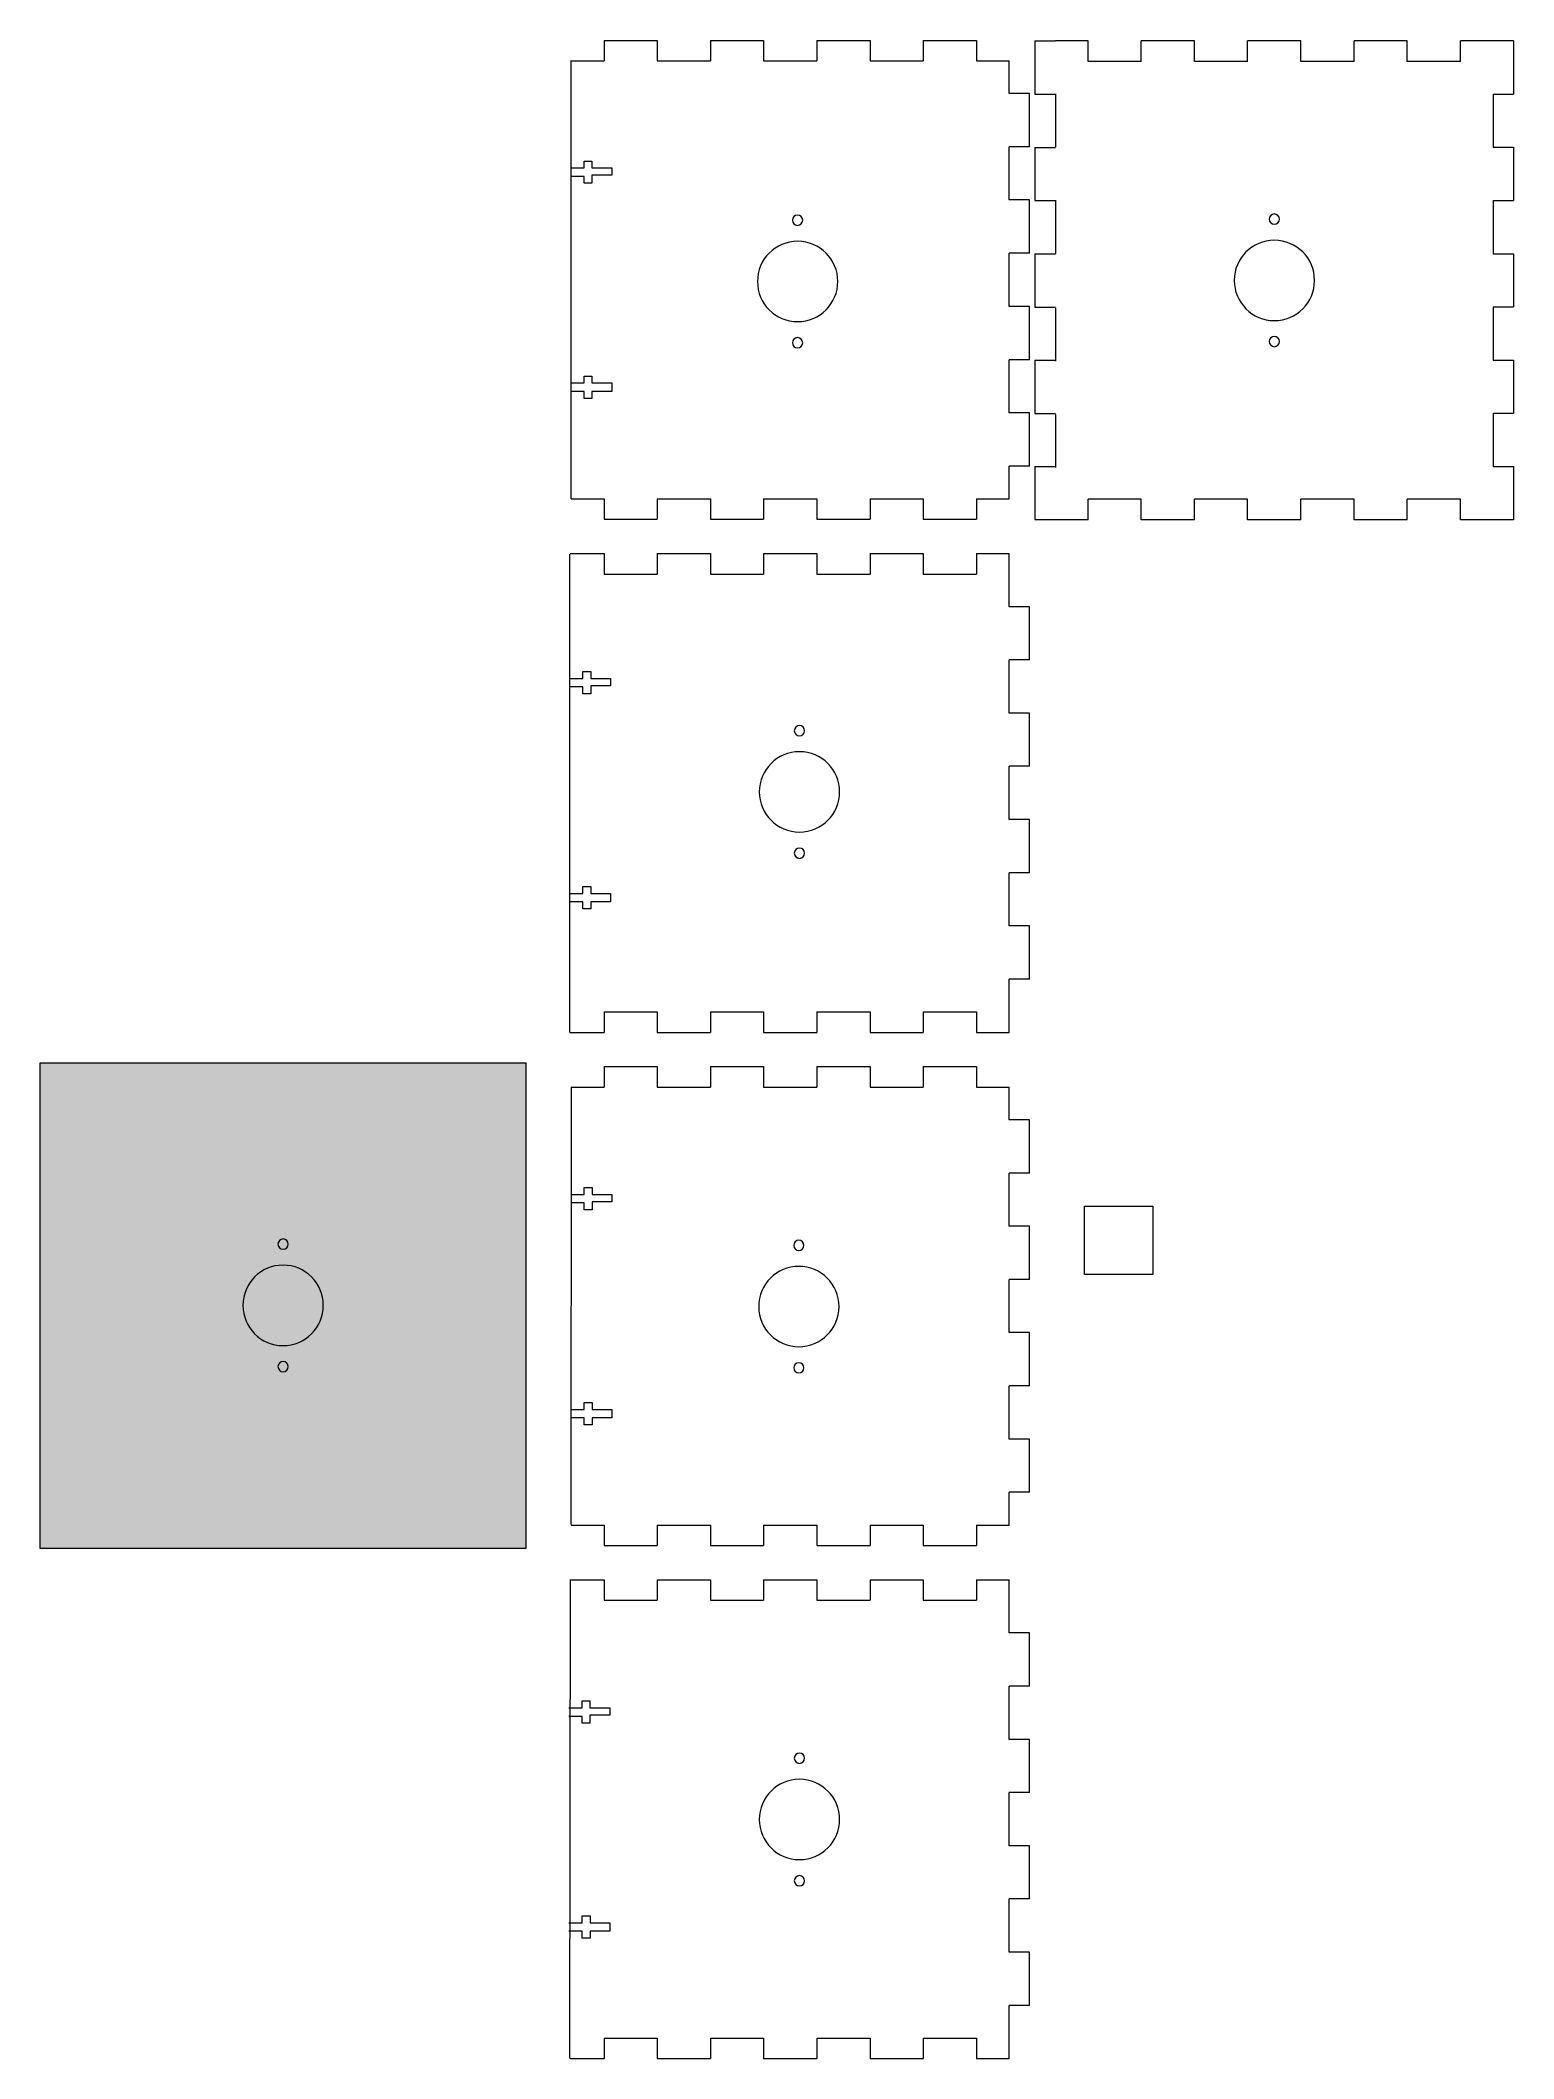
# Model space of a CAD drawing. Header units: inches. Extents: x 0.4 to 17.4, y 0.4 to 23.6.
import ezdxf

# ---------------------------------------------------------------- set-up
doc = ezdxf.new("R2010")
doc.units = ezdxf.units.IN
doc.header["$MEASUREMENT"] = 0
doc.layers.add('Livello 1', color=7, linetype='Continuous')

msp = doc.modelspace()

# ---------------------------------------------------------------- hatches: boundary and pattern name
at = {"layer": 'Livello 1', "true_color": 0x000000}
h = msp.add_hatch(color=178, dxfattribs=at)
h.dxf.hatch_style = 2
h.paths.add_polyline_path([(6.013, 6.263), (0.422, 6.263), (0.422, 11.854), (6.013, 11.854)])

# ---------------------------------------------------------------- linework, layer by layer
at = {"layer": 'Livello 1', "color": 7, "lineweight": 5, "true_color": 0xffffff}
for points in [[(6.912, 23.622), (6.912, 23.386)], [(6.912, 23.622), (7.524, 23.622)], [(7.524, 23.622), (7.524, 23.386)], [(8.136, 23.622), (8.136, 23.386)], [(8.136, 23.622), (8.749, 23.622)], [(8.749, 23.622), (8.749, 23.386)], [(9.361, 23.622), (9.361, 23.386)], [(9.361, 23.622), (9.974, 23.622)], [(9.974, 23.622), (9.974, 23.386)], [(10.586, 23.622), (10.586, 23.386)], [(10.586, 23.622), (11.199, 23.622)], [(11.199, 23.622), (11.199, 23.386)], [(11.871, 23.615), (12.108, 23.615)], [(11.871, 23.615), (11.871, 23.003)], [(12.484, 23.617), (12.108, 23.617)], [(12.484, 23.38), (12.484, 23.617)], [(13.709, 23.617), (13.096, 23.617)], [(13.096, 23.38), (13.096, 23.617)], [(13.709, 23.38), (13.709, 23.617)], [(14.934, 23.617), (14.321, 23.617)], [(14.321, 23.38), (14.321, 23.617)], [(14.934, 23.38), (14.934, 23.617)], [(16.158, 23.617), (15.546, 23.617)], [(15.546, 23.38), (15.546, 23.617)], [(16.158, 23.38), (16.158, 23.617)], [(17.383, 23.617), (16.771, 23.617)], [(16.771, 23.38), (16.771, 23.617)], [(17.383, 23.617), (17.383, 23.004)], [(6.528, 23.389), (6.528, 18.346)], [(6.535, 23.386), (6.912, 23.386)], [(7.524, 23.386), (8.136, 23.386)], [(8.749, 23.386), (9.361, 23.386)], [(9.974, 23.386), (10.586, 23.386)], [(11.199, 23.386), (11.575, 23.386)], [(11.575, 23.01), (11.575, 23.386)], [(13.096, 23.38), (12.484, 23.38)], [(14.321, 23.38), (13.709, 23.38)], [(15.546, 23.38), (14.934, 23.38)], [(16.771, 23.38), (16.158, 23.38)], [(11.811, 23.01), (11.575, 23.01)], [(11.811, 22.397), (11.811, 23.01)], [(11.871, 23.003), (12.108, 23.003)], [(12.108, 23.005), (12.108, 22.393)], [(17.147, 23.004), (17.383, 23.004)], [(17.147, 23.004), (17.147, 22.392)], [(11.575, 21.785), (11.575, 22.397)], [(11.811, 22.397), (11.575, 22.397)], [(11.871, 22.39), (12.108, 22.39)], [(11.871, 22.39), (11.871, 21.778)], [(17.147, 22.392), (17.383, 22.392)], [(17.383, 22.392), (17.383, 21.779)], [(11.811, 21.785), (11.575, 21.785)], [(11.811, 21.172), (11.811, 21.785)], [(11.871, 21.778), (12.108, 21.778)], [(12.108, 21.781), (12.108, 21.168)], [(17.147, 21.779), (17.383, 21.779)], [(17.147, 21.779), (17.147, 21.167)], [(11.575, 20.56), (11.575, 21.172)], [(11.811, 21.172), (11.575, 21.172)], [(11.871, 21.166), (12.108, 21.166)], [(11.871, 21.166), (11.871, 20.553)], [(17.147, 21.167), (17.383, 21.167)], [(17.383, 21.167), (17.383, 20.554)], [(11.811, 20.56), (11.575, 20.56)], [(11.811, 19.947), (11.811, 20.56)], [(11.871, 20.553), (12.108, 20.553)], [(12.108, 20.542), (12.108, 19.929)], [(17.147, 20.554), (17.383, 20.554)], [(17.147, 20.554), (17.147, 19.942)], [(11.575, 19.335), (11.575, 19.947)], [(11.811, 19.947), (11.575, 19.947)], [(11.871, 19.941), (12.108, 19.941)], [(11.871, 19.941), (11.871, 19.328)], [(17.147, 19.942), (17.383, 19.942)], [(17.383, 19.942), (17.383, 19.33)], [(11.811, 19.335), (11.575, 19.335)], [(11.811, 18.723), (11.811, 19.335)], [(11.871, 19.328), (12.108, 19.328)], [(12.108, 19.317), (12.108, 18.705)], [(17.147, 19.33), (17.383, 19.33)], [(17.147, 19.33), (17.147, 18.717)], [(11.575, 18.346), (11.575, 18.723)], [(11.811, 18.723), (11.575, 18.723)], [(11.871, 18.718), (12.108, 18.718)], [(11.871, 18.718), (11.871, 18.106)], [(17.147, 18.717), (17.383, 18.717)], [(17.383, 18.717), (17.383, 18.105)], [(6.535, 18.346), (6.912, 18.346)], [(6.912, 18.346), (6.912, 18.11)], [(7.524, 18.346), (7.524, 18.11)], [(7.524, 18.346), (8.136, 18.346)], [(8.136, 18.346), (8.136, 18.11)], [(8.749, 18.346), (8.749, 18.11)], [(8.749, 18.346), (9.361, 18.346)], [(9.361, 18.346), (9.361, 18.11)], [(9.974, 18.346), (9.974, 18.11)], [(9.974, 18.346), (10.586, 18.346)], [(10.586, 18.346), (10.586, 18.11)], [(11.199, 18.346), (11.199, 18.11)], [(11.199, 18.346), (11.575, 18.346)], [(13.096, 18.341), (12.484, 18.341)], [(12.484, 18.105), (12.484, 18.341)], [(13.096, 18.105), (13.096, 18.341)], [(14.321, 18.341), (13.709, 18.341)], [(13.709, 18.105), (13.709, 18.341)], [(14.321, 18.105), (14.321, 18.341)], [(15.546, 18.341), (14.934, 18.341)], [(14.934, 18.105), (14.934, 18.341)], [(15.546, 18.105), (15.546, 18.341)], [(16.771, 18.341), (16.158, 18.341)], [(16.158, 18.105), (16.158, 18.341)], [(16.771, 18.105), (16.771, 18.341)], [(6.912, 18.11), (7.524, 18.11)], [(8.136, 18.11), (8.749, 18.11)], [(9.361, 18.11), (9.974, 18.11)], [(10.586, 18.11), (11.199, 18.11)], [(11.871, 18.106), (12.108, 18.106)], [(12.484, 18.105), (12.108, 18.105)], [(13.709, 18.105), (13.096, 18.105)], [(14.934, 18.105), (14.321, 18.105)], [(16.158, 18.105), (15.546, 18.105)], [(17.383, 18.105), (16.771, 18.105)], [(6.514, 17.708), (6.514, 12.205)], [(6.521, 17.717), (6.912, 17.717)], [(6.912, 17.717), (6.912, 17.48)], [(7.524, 17.717), (7.524, 17.48)], [(7.524, 17.717), (8.136, 17.717)], [(8.136, 17.717), (8.136, 17.48)], [(8.749, 17.717), (8.749, 17.48)], [(8.749, 17.717), (9.361, 17.717)], [(9.361, 17.717), (9.361, 17.48)], [(9.974, 17.717), (9.974, 17.48)], [(9.974, 17.717), (10.586, 17.717)], [(10.586, 17.717), (10.586, 17.48)], [(11.199, 17.717), (11.199, 17.48)], [(11.199, 17.717), (11.575, 17.717)], [(11.575, 17.104), (11.575, 17.717)], [(6.912, 17.48), (7.524, 17.48)], [(8.136, 17.48), (8.749, 17.48)], [(9.361, 17.48), (9.974, 17.48)], [(10.586, 17.48), (11.199, 17.48)], [(11.811, 17.104), (11.575, 17.104)], [(11.811, 16.492), (11.811, 17.104)], [(11.575, 15.879), (11.575, 16.492)], [(11.811, 16.492), (11.575, 16.492)], [(11.811, 15.879), (11.575, 15.879)], [(11.811, 15.267), (11.811, 15.879)], [(11.575, 14.654), (11.575, 15.267)], [(11.811, 15.267), (11.575, 15.267)], [(11.811, 14.654), (11.575, 14.654)], [(11.811, 14.042), (11.811, 14.654)], [(11.575, 13.43), (11.575, 14.042)], [(11.811, 14.042), (11.575, 14.042)], [(11.811, 13.43), (11.575, 13.43)], [(11.811, 12.817), (11.811, 13.43)], [(11.575, 12.205), (11.575, 12.817)], [(11.811, 12.817), (11.575, 12.817)], [(6.912, 12.441), (6.912, 12.205)], [(6.912, 12.441), (7.524, 12.441)], [(7.524, 12.441), (7.524, 12.205)], [(8.136, 12.441), (8.136, 12.205)], [(8.136, 12.441), (8.749, 12.441)], [(8.749, 12.441), (8.749, 12.205)], [(9.361, 12.441), (9.361, 12.205)], [(9.361, 12.441), (9.974, 12.441)], [(9.974, 12.441), (9.974, 12.205)], [(10.586, 12.441), (10.586, 12.205)], [(10.586, 12.441), (11.199, 12.441)], [(11.199, 12.441), (11.199, 12.205)], [(6.521, 12.205), (6.912, 12.205)], [(7.524, 12.205), (8.136, 12.205)], [(8.749, 12.205), (9.361, 12.205)], [(9.974, 12.205), (10.586, 12.205)], [(11.199, 12.205), (11.575, 12.205)], [(6.912, 11.811), (6.912, 11.575)], [(6.912, 11.811), (7.524, 11.811)], [(7.524, 11.811), (7.524, 11.575)], [(8.136, 11.811), (8.136, 11.575)], [(8.136, 11.811), (8.749, 11.811)], [(8.749, 11.811), (8.749, 11.575)], [(9.361, 11.811), (9.361, 11.575)], [(9.361, 11.811), (9.974, 11.811)], [(9.974, 11.811), (9.974, 11.575)], [(10.586, 11.811), (10.586, 11.575)], [(10.586, 11.811), (11.199, 11.811)], [(11.199, 11.811), (11.199, 11.575)], [(6.535, 11.575), (6.528, 6.542)], [(6.535, 11.575), (6.912, 11.575)], [(7.524, 11.575), (8.136, 11.575)], [(8.749, 11.575), (9.361, 11.575)], [(9.974, 11.575), (10.586, 11.575)], [(11.199, 11.575), (11.575, 11.575)], [(11.575, 11.199), (11.575, 11.575)], [(11.811, 11.199), (11.575, 11.199)], [(11.811, 10.586), (11.811, 11.199)], [(11.575, 9.974), (11.575, 10.586)], [(11.811, 10.586), (11.575, 10.586)], [(11.811, 9.974), (11.575, 9.974)], [(11.811, 9.361), (11.811, 9.974)], [(11.575, 8.749), (11.575, 9.361)], [(11.811, 9.361), (11.575, 9.361)], [(11.811, 8.749), (11.575, 8.749)], [(11.811, 8.136), (11.811, 8.749)], [(11.575, 7.524), (11.575, 8.136)], [(11.811, 8.136), (11.575, 8.136)], [(11.811, 7.524), (11.575, 7.524)], [(11.811, 6.912), (11.811, 7.524)], [(11.575, 6.535), (11.575, 6.912)], [(11.811, 6.912), (11.575, 6.912)], [(6.535, 6.535), (6.912, 6.535)], [(6.912, 6.535), (6.912, 6.299)], [(7.524, 6.535), (7.524, 6.299)], [(7.524, 6.535), (8.136, 6.535)], [(8.136, 6.535), (8.136, 6.299)], [(8.749, 6.535), (8.749, 6.299)], [(8.749, 6.535), (9.361, 6.535)], [(9.361, 6.535), (9.361, 6.299)], [(9.974, 6.535), (9.974, 6.299)], [(9.974, 6.535), (10.586, 6.535)], [(10.586, 6.535), (10.586, 6.299)], [(11.199, 6.535), (11.199, 6.299)], [(11.199, 6.535), (11.575, 6.535)], [(6.912, 6.299), (7.524, 6.299)], [(8.136, 6.299), (8.749, 6.299)], [(9.361, 6.299), (9.974, 6.299)], [(10.586, 6.299), (11.199, 6.299)], [(6.522, 5.908), (6.514, 0.394)], [(6.521, 5.906), (6.912, 5.906)], [(6.912, 5.906), (6.912, 5.669)], [(7.524, 5.906), (7.524, 5.669)], [(7.524, 5.906), (8.136, 5.906)], [(8.136, 5.906), (8.136, 5.669)], [(8.749, 5.906), (8.749, 5.669)], [(8.749, 5.906), (9.361, 5.906)], [(9.361, 5.906), (9.361, 5.669)], [(9.974, 5.906), (9.974, 5.669)], [(9.974, 5.906), (10.586, 5.906)], [(10.586, 5.906), (10.586, 5.669)], [(11.199, 5.906), (11.199, 5.669)], [(11.199, 5.906), (11.575, 5.906)], [(11.575, 5.293), (11.575, 5.906)], [(6.912, 5.669), (7.524, 5.669)], [(8.136, 5.669), (8.749, 5.669)], [(9.361, 5.669), (9.974, 5.669)], [(10.586, 5.669), (11.199, 5.669)], [(11.811, 5.293), (11.575, 5.293)], [(11.811, 4.681), (11.811, 5.293)], [(11.575, 4.068), (11.575, 4.681)], [(11.811, 4.681), (11.575, 4.681)], [(11.811, 4.068), (11.575, 4.068)], [(11.811, 3.456), (11.811, 4.068)], [(11.575, 2.843), (11.575, 3.456)], [(11.811, 3.456), (11.575, 3.456)], [(11.811, 2.843), (11.575, 2.843)], [(11.811, 2.231), (11.811, 2.843)], [(11.575, 1.619), (11.575, 2.231)], [(11.811, 2.231), (11.575, 2.231)], [(11.811, 1.619), (11.575, 1.619)], [(11.811, 1.006), (11.811, 1.619)], [(11.575, 0.394), (11.575, 1.006)], [(11.811, 1.006), (11.575, 1.006)], [(6.912, 0.63), (6.912, 0.394)], [(6.912, 0.63), (7.524, 0.63)], [(7.524, 0.63), (7.524, 0.394)], [(8.136, 0.63), (8.136, 0.394)], [(8.136, 0.63), (8.749, 0.63)], [(8.749, 0.63), (8.749, 0.394)], [(9.361, 0.63), (9.361, 0.394)], [(9.361, 0.63), (9.974, 0.63)], [(9.974, 0.63), (9.974, 0.394)], [(10.586, 0.63), (10.586, 0.394)], [(10.586, 0.63), (11.199, 0.63)], [(11.199, 0.63), (11.199, 0.394)], [(6.521, 0.394), (6.912, 0.394)], [(7.524, 0.394), (8.136, 0.394)], [(8.749, 0.394), (9.361, 0.394)], [(9.974, 0.394), (10.586, 0.394)], [(11.199, 0.394), (11.575, 0.394)]]:
    msp.add_lwpolyline(points, dxfattribs=at)
at = {"layer": 'Livello 1', "color": 250, "lineweight": 18, "true_color": 0x333333}
for points in [[(6.527, 22.154), (6.681, 22.154), (6.681, 22.233), (6.773, 22.233), (6.773, 22.154), (7, 22.154), (7, 22.069), (6.773, 22.069), (6.773, 21.977), (6.681, 21.977), (6.681, 22.056), (6.527, 22.056)], [(6.528, 19.679), (6.681, 19.679), (6.681, 19.758), (6.773, 19.758), (6.773, 19.679), (7.001, 19.679), (7.001, 19.581), (6.773, 19.581), (6.773, 19.502), (6.681, 19.502), (6.681, 19.581), (6.528, 19.581)], [(6.514, 16.279), (6.667, 16.279), (6.667, 16.358), (6.759, 16.358), (6.759, 16.279), (6.986, 16.279), (6.986, 16.194), (6.759, 16.194), (6.759, 16.102), (6.667, 16.102), (6.667, 16.181), (6.514, 16.181)], [(6.514, 13.804), (6.667, 13.804), (6.667, 13.883), (6.76, 13.883), (6.76, 13.804), (6.987, 13.804), (6.987, 13.706), (6.76, 13.706), (6.76, 13.627), (6.667, 13.627), (6.667, 13.706), (6.514, 13.706)], [(6.529, 10.34), (6.682, 10.34), (6.682, 10.419), (6.774, 10.419), (6.774, 10.34), (7.001, 10.34), (7.001, 10.256), (6.774, 10.256), (6.774, 10.163), (6.682, 10.163), (6.682, 10.242), (6.529, 10.242)], [(6.53, 7.866), (6.683, 7.866), (6.683, 7.944), (6.775, 7.944), (6.775, 7.866), (7.002, 7.866), (7.002, 7.767), (6.775, 7.767), (6.775, 7.689), (6.683, 7.689), (6.683, 7.767), (6.53, 7.767)], [(6.505, 4.432), (6.658, 4.432), (6.658, 4.51), (6.75, 4.51), (6.75, 4.432), (6.977, 4.432), (6.977, 4.347), (6.75, 4.347), (6.75, 4.255), (6.658, 4.255), (6.658, 4.333), (6.505, 4.333)], [(6.506, 1.957), (6.659, 1.957), (6.659, 2.036), (6.751, 2.036), (6.751, 1.957), (6.978, 1.957), (6.978, 1.859), (6.751, 1.859), (6.751, 1.78), (6.659, 1.78), (6.659, 1.859), (6.506, 1.859)]]:
    msp.add_lwpolyline(points, dxfattribs=at)
at = {"layer": 'Livello 1', "color": 7, "lineweight": 18, "true_color": 0xffffff}
for points in [[(6.013, 6.263), (0.422, 6.263), (0.422, 11.854), (6.013, 11.854), (6.013, 6.263)], [(13.228, 9.418), (12.441, 9.418), (12.441, 10.205), (13.228, 10.205), (13.228, 9.418)]]:
    msp.add_lwpolyline(points, dxfattribs=at)
at = {"layer": 'Livello 1', "color": 250, "lineweight": 18, "true_color": 0x333333}
for points in [[(9.14, 21.611), (9.173, 21.611), (9.199, 21.584), (9.199, 21.552), (9.199, 21.519), (9.173, 21.493), (9.14, 21.493), (9.108, 21.493), (9.081, 21.519), (9.081, 21.552), (9.081, 21.584), (9.108, 21.611), (9.14, 21.611)], [(14.628, 21.624), (14.661, 21.624), (14.687, 21.598), (14.687, 21.565), (14.687, 21.533), (14.661, 21.506), (14.628, 21.506), (14.596, 21.506), (14.569, 21.533), (14.569, 21.565), (14.569, 21.598), (14.596, 21.624), (14.628, 21.624)], [(9.14, 20.385), (8.885, 20.385), (8.678, 20.592), (8.678, 20.847), (8.678, 21.103), (8.885, 21.31), (9.14, 21.31), (9.396, 21.31), (9.603, 21.103), (9.603, 20.847), (9.603, 20.592), (9.396, 20.385), (9.14, 20.385)], [(14.628, 21.322), (14.884, 21.322), (15.091, 21.115), (15.091, 20.86), (15.091, 20.604), (14.884, 20.397), (14.628, 20.397), (14.373, 20.397), (14.166, 20.604), (14.166, 20.86), (14.166, 21.115), (14.373, 21.322), (14.628, 21.322)], [(14.628, 20.096), (14.596, 20.096), (14.569, 20.123), (14.569, 20.155), (14.569, 20.188), (14.596, 20.214), (14.628, 20.214), (14.661, 20.214), (14.687, 20.188), (14.687, 20.155), (14.687, 20.123), (14.661, 20.096), (14.628, 20.096)], [(9.14, 20.083), (9.108, 20.083), (9.081, 20.109), (9.081, 20.142), (9.081, 20.174), (9.108, 20.201), (9.14, 20.201), (9.173, 20.201), (9.199, 20.174), (9.199, 20.142), (9.199, 20.109), (9.173, 20.083), (9.14, 20.083)], [(9.161, 15.736), (9.194, 15.736), (9.22, 15.71), (9.22, 15.677), (9.22, 15.645), (9.194, 15.618), (9.161, 15.618), (9.128, 15.618), (9.102, 15.645), (9.102, 15.677), (9.102, 15.71), (9.128, 15.736), (9.161, 15.736)], [(9.161, 14.51), (8.906, 14.51), (8.698, 14.717), (8.698, 14.973), (8.698, 15.228), (8.906, 15.435), (9.161, 15.435), (9.417, 15.435), (9.624, 15.228), (9.624, 14.973), (9.624, 14.717), (9.417, 14.51), (9.161, 14.51)], [(9.161, 14.208), (9.128, 14.208), (9.102, 14.234), (9.102, 14.267), (9.102, 14.3), (9.128, 14.326), (9.161, 14.326), (9.194, 14.326), (9.22, 14.3), (9.22, 14.267), (9.22, 14.234), (9.194, 14.208), (9.161, 14.208)], [(3.217, 9.827), (3.249, 9.827), (3.276, 9.8), (3.276, 9.768), (3.276, 9.735), (3.249, 9.709), (3.217, 9.709), (3.184, 9.709), (3.158, 9.735), (3.158, 9.768), (3.158, 9.8), (3.184, 9.827), (3.217, 9.827)], [(9.154, 9.813), (9.187, 9.813), (9.213, 9.786), (9.213, 9.754), (9.213, 9.721), (9.187, 9.695), (9.154, 9.695), (9.122, 9.695), (9.095, 9.721), (9.095, 9.754), (9.095, 9.786), (9.122, 9.813), (9.154, 9.813)], [(3.217, 8.6), (2.961, 8.6), (2.754, 8.808), (2.754, 9.063), (2.754, 9.319), (2.961, 9.526), (3.217, 9.526), (3.472, 9.526), (3.679, 9.319), (3.679, 9.063), (3.679, 8.808), (3.472, 8.6), (3.217, 8.6)], [(9.154, 8.587), (8.899, 8.587), (8.692, 8.794), (8.692, 9.049), (8.692, 9.305), (8.899, 9.512), (9.154, 9.512), (9.41, 9.512), (9.617, 9.305), (9.617, 9.049), (9.617, 8.794), (9.41, 8.587), (9.154, 8.587)], [(3.217, 8.299), (3.184, 8.299), (3.158, 8.325), (3.158, 8.358), (3.158, 8.39), (3.184, 8.417), (3.217, 8.417), (3.249, 8.417), (3.276, 8.39), (3.276, 8.358), (3.276, 8.325), (3.249, 8.299), (3.217, 8.299)], [(9.154, 8.285), (9.122, 8.285), (9.095, 8.311), (9.095, 8.344), (9.095, 8.376), (9.122, 8.403), (9.154, 8.403), (9.187, 8.403), (9.213, 8.376), (9.213, 8.344), (9.213, 8.311), (9.187, 8.285), (9.154, 8.285)], [(9.161, 3.91), (9.194, 3.91), (9.22, 3.884), (9.22, 3.851), (9.22, 3.818), (9.194, 3.792), (9.161, 3.792), (9.128, 3.792), (9.102, 3.818), (9.102, 3.851), (9.102, 3.884), (9.128, 3.91), (9.161, 3.91)], [(9.161, 2.684), (8.906, 2.684), (8.698, 2.891), (8.698, 3.146), (8.698, 3.402), (8.906, 3.609), (9.161, 3.609), (9.416, 3.609), (9.624, 3.402), (9.624, 3.146), (9.624, 2.891), (9.416, 2.684), (9.161, 2.684)], [(9.161, 2.382), (9.128, 2.382), (9.102, 2.408), (9.102, 2.441), (9.102, 2.474), (9.128, 2.5), (9.161, 2.5), (9.194, 2.5), (9.22, 2.474), (9.22, 2.441), (9.22, 2.408), (9.194, 2.382), (9.161, 2.382)]]:
    msp.add_open_spline(points, degree=3, knots=[0, 0, 0, 0, 1, 1, 1, 2, 2, 2, 3, 3, 3, 4, 4, 4, 4], dxfattribs=at)

doc.saveas('drawing.dxf')
